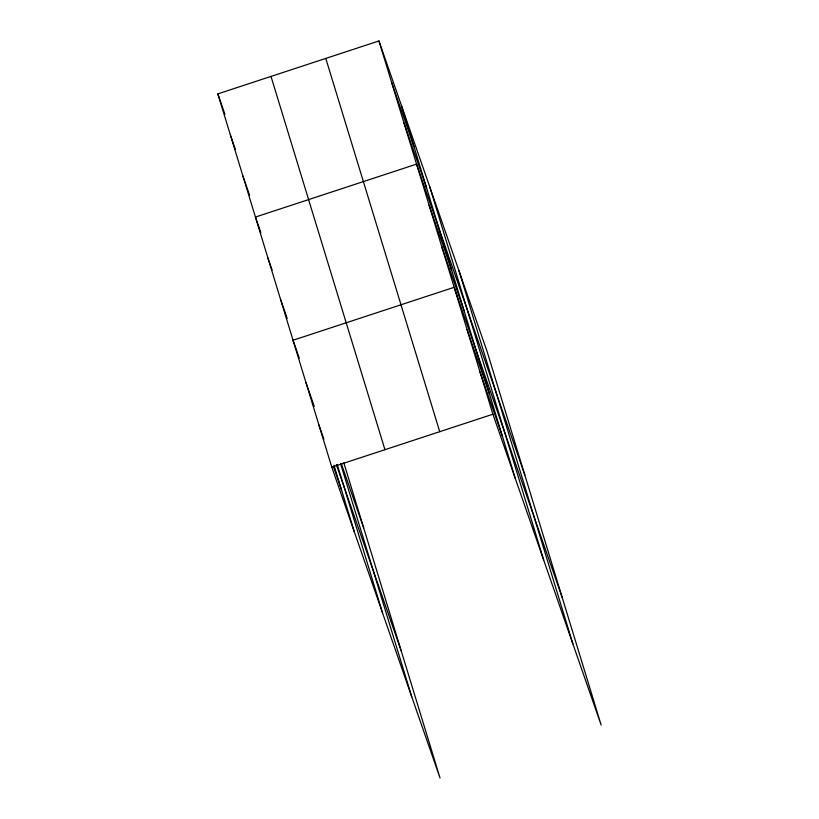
<?xml version="1.0" encoding="UTF-8"?>
<svg xmlns="http://www.w3.org/2000/svg" width="819" height="819" viewBox="0 0 819 819"><rect width="100%" height="100%" fill="white"/><g stroke="black" fill="none" stroke-linecap="round" stroke-linejoin="round"><path stroke-width="1.23" d="M343.796 462.745L440.049 778.05L331.787 467.158L217.834 93.888L378.951 40.95L487.213 351.842L601.166 725.112L492.905 414.219L378.951 40.95M331.787 467.158L492.905 414.219M391.492 82.013L413.974 146.581M404.023 123.065L426.515 187.643M524.825 475.02L416.554 164.128L255.436 217.066L260.851 232.616M429.095 205.19L451.576 269.768M441.625 246.253L464.117 310.821M562.428 598.198L454.156 287.305L293.038 340.243L299.283 358.19M467.076 329.617L489.567 394.185M479.985 371.918L502.477 436.496M217.834 93.888L224.908 114.22M230.364 134.951L235.36 149.293M242.905 176.003L249.57 195.137M341.226 463.411L363.697 527.958M267.967 258.128L272.133 270.086M280.507 299.191L287.172 318.325M336.343 464.588L401.3 651.136M305.958 382.555L314.281 406.47M318.867 424.856L323.863 439.209M333.446 466.707L341.359 489.434M458.906 270.557L572.86 643.826M429.75 186.814L543.693 560.083M401.443 105.528L515.386 478.798M325.788 58.415L439.731 431.695M271.007 76.423L384.95 449.692M340.55 463.585L411.742 696.764M337.193 464.373L382.575 613.021M333.978 465.253L354.269 531.736"/></g></svg>
